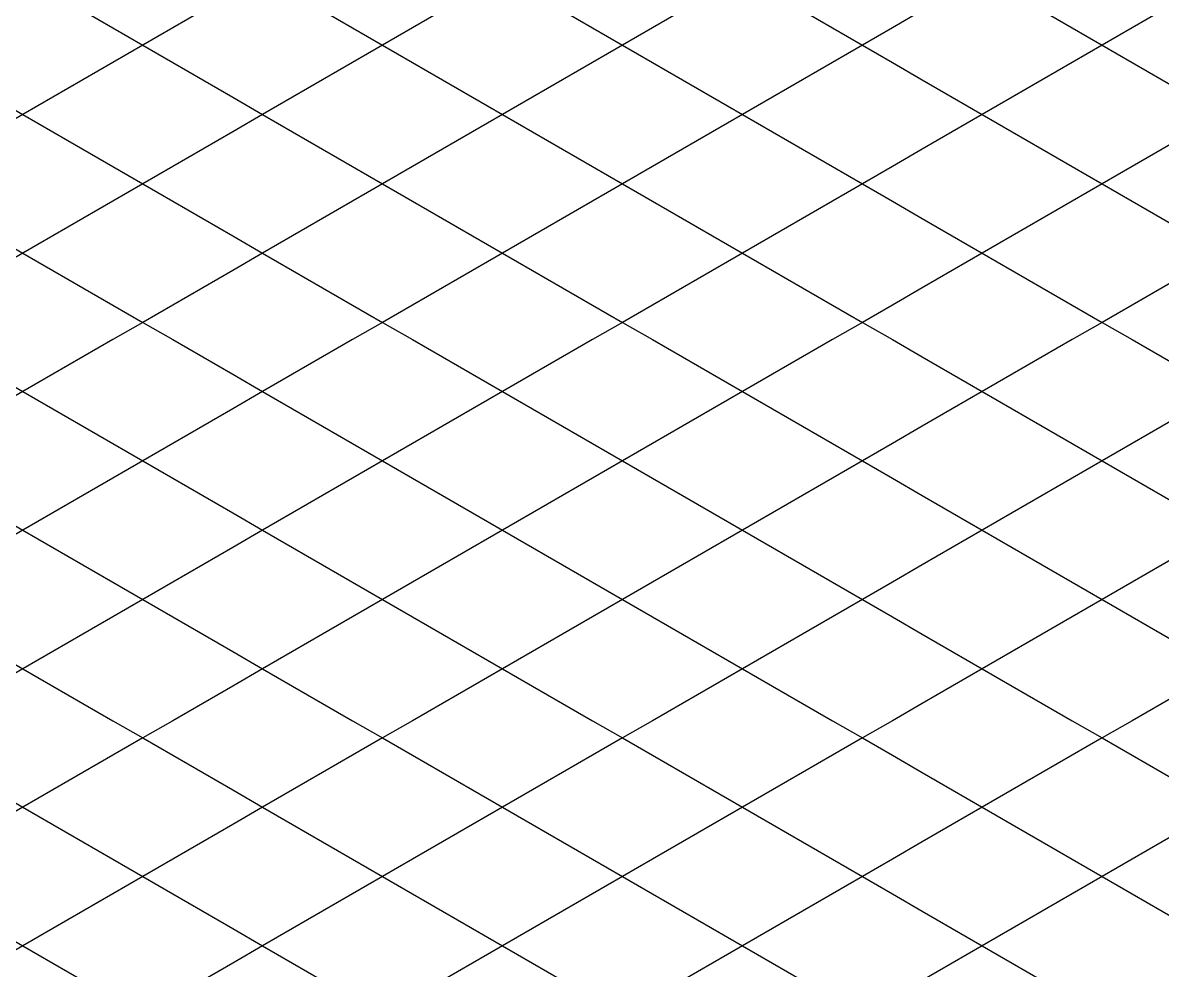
# Model space of a CAD drawing. Header units: metres. Extents: x 0 to 1028, y -291 to 246.
# Drawn here: x 228.7 to 289.1, y -111.8 to -61.5 of the extents above; entities that cross this region are included whole.
import ezdxf

# ---------------------------------------------------------------- set-up
doc = ezdxf.new("R2010")
doc.units = ezdxf.units.M
doc.layers.add('LAYER_02_PROJECTION', color=7, linetype='Continuous')

msp = doc.modelspace()

# ---------------------------------------------------------------- linework, layer by layer
at = {"layer": 'LAYER_02_PROJECTION'}
for points in [[(228.678, -59.033), (230.269, -59.951), (231.86, -60.87), (233.451, -61.788), (235.042, -62.707)], [(228.678, -59.033), (230.269, -59.951), (231.86, -60.87), (233.451, -61.788), (235.042, -62.707)], [(241.406, -59.033), (239.815, -59.951), (238.224, -60.87), (236.633, -61.788), (235.042, -62.707)], [(241.406, -59.033), (239.815, -59.951), (238.224, -60.87), (236.633, -61.788), (235.042, -62.707)], [(241.406, -59.033), (242.997, -59.951), (244.588, -60.87), (246.179, -61.788), (247.77, -62.707)], [(241.406, -59.033), (242.997, -59.951), (244.588, -60.87), (246.179, -61.788), (247.77, -62.707)], [(254.134, -59.033), (252.543, -59.951), (250.952, -60.87), (249.361, -61.788), (247.77, -62.707)], [(254.134, -59.033), (252.543, -59.951), (250.952, -60.87), (249.361, -61.788), (247.77, -62.707)], [(254.134, -59.033), (255.725, -59.951), (257.316, -60.87), (258.907, -61.788), (260.498, -62.707)], [(254.134, -59.033), (255.725, -59.951), (257.316, -60.87), (258.907, -61.788), (260.498, -62.707)], [(266.862, -59.033), (265.271, -59.951), (263.68, -60.87), (262.089, -61.788), (260.498, -62.707)], [(266.862, -59.033), (265.271, -59.951), (263.68, -60.87), (262.089, -61.788), (260.498, -62.707)], [(266.862, -59.033), (268.453, -59.951), (270.044, -60.87), (271.635, -61.788), (273.226, -62.707)], [(266.862, -59.033), (268.453, -59.951), (270.044, -60.87), (271.635, -61.788), (273.226, -62.707)], [(279.59, -59.033), (277.999, -59.951), (276.408, -60.87), (274.817, -61.788), (273.226, -62.707)], [(279.59, -59.033), (277.999, -59.951), (276.408, -60.87), (274.817, -61.788), (273.226, -62.707)], [(279.59, -59.033), (281.181, -59.951), (282.772, -60.87), (284.363, -61.788), (285.954, -62.707)], [(279.59, -59.033), (281.181, -59.951), (282.772, -60.87), (284.363, -61.788), (285.954, -62.707)], [(292.318, -59.033), (290.727, -59.951), (289.136, -60.87), (287.545, -61.788), (285.954, -62.707)], [(292.318, -59.033), (290.727, -59.951), (289.136, -60.87), (287.545, -61.788), (285.954, -62.707)], [(222.314, -62.707), (223.905, -63.625), (225.496, -64.544), (227.087, -65.463), (228.678, -66.381)], [(222.314, -62.707), (223.905, -63.625), (225.496, -64.544), (227.087, -65.463), (228.678, -66.381)], [(235.042, -62.707), (233.451, -63.625), (231.86, -64.544), (230.269, -65.463), (228.678, -66.381)], [(235.042, -62.707), (233.451, -63.625), (231.86, -64.544), (230.269, -65.463), (228.678, -66.381)], [(235.042, -62.707), (236.633, -63.625), (238.224, -64.544), (239.815, -65.463), (241.406, -66.381)], [(235.042, -62.707), (236.633, -63.625), (238.224, -64.544), (239.815, -65.463), (241.406, -66.381)], [(247.77, -62.707), (246.179, -63.625), (244.588, -64.544), (242.997, -65.463), (241.406, -66.381)], [(247.77, -62.707), (246.179, -63.625), (244.588, -64.544), (242.997, -65.463), (241.406, -66.381)], [(247.77, -62.707), (249.361, -63.625), (250.952, -64.544), (252.543, -65.463), (254.134, -66.381)], [(247.77, -62.707), (249.361, -63.625), (250.952, -64.544), (252.543, -65.463), (254.134, -66.381)], [(260.498, -62.707), (258.907, -63.625), (257.316, -64.544), (255.725, -65.463), (254.134, -66.381)], [(260.498, -62.707), (258.907, -63.625), (257.316, -64.544), (255.725, -65.463), (254.134, -66.381)], [(260.498, -62.707), (262.089, -63.625), (263.68, -64.544), (265.271, -65.463), (266.862, -66.381)], [(260.498, -62.707), (262.089, -63.625), (263.68, -64.544), (265.271, -65.463), (266.862, -66.381)], [(273.226, -62.707), (271.635, -63.625), (270.044, -64.544), (268.453, -65.463), (266.862, -66.381)], [(273.226, -62.707), (271.635, -63.625), (270.044, -64.544), (268.453, -65.463), (266.862, -66.381)], [(273.226, -62.707), (274.817, -63.625), (276.408, -64.544), (277.999, -65.463), (279.59, -66.381)], [(273.226, -62.707), (274.817, -63.625), (276.408, -64.544), (277.999, -65.463), (279.59, -66.381)], [(285.954, -62.707), (284.363, -63.625), (282.772, -64.544), (281.181, -65.463), (279.59, -66.381)], [(285.954, -62.707), (284.363, -63.625), (282.772, -64.544), (281.181, -65.463), (279.59, -66.381)], [(285.954, -62.707), (287.545, -63.625), (289.136, -64.544), (290.727, -65.463), (292.318, -66.381)], [(285.954, -62.707), (287.545, -63.625), (289.136, -64.544), (290.727, -65.463), (292.318, -66.381)], [(228.678, -66.381), (227.087, -67.3), (225.496, -68.218), (223.905, -69.137), (222.314, -70.055)], [(228.678, -66.381), (227.087, -67.3), (225.496, -68.218), (223.905, -69.137), (222.314, -70.055)], [(228.678, -66.381), (230.269, -67.3), (231.86, -68.218), (233.451, -69.137), (235.042, -70.055)], [(228.678, -66.381), (230.269, -67.3), (231.86, -68.218), (233.451, -69.137), (235.042, -70.055)], [(241.406, -66.381), (239.815, -67.3), (238.224, -68.218), (236.633, -69.137), (235.042, -70.055)], [(241.406, -66.381), (239.815, -67.3), (238.224, -68.218), (236.633, -69.137), (235.042, -70.055)], [(241.406, -66.381), (242.997, -67.3), (244.588, -68.218), (246.179, -69.137), (247.77, -70.055)], [(241.406, -66.381), (242.997, -67.3), (244.588, -68.218), (246.179, -69.137), (247.77, -70.055)], [(254.134, -66.381), (252.543, -67.3), (250.952, -68.218), (249.361, -69.137), (247.77, -70.055)], [(254.134, -66.381), (252.543, -67.3), (250.952, -68.218), (249.361, -69.137), (247.77, -70.055)], [(254.134, -66.381), (255.725, -67.3), (257.316, -68.218), (258.907, -69.137), (260.498, -70.055)], [(254.134, -66.381), (255.725, -67.3), (257.316, -68.218), (258.907, -69.137), (260.498, -70.055)], [(266.862, -66.381), (265.271, -67.3), (263.68, -68.218), (262.089, -69.137), (260.498, -70.055)], [(266.862, -66.381), (265.271, -67.3), (263.68, -68.218), (262.089, -69.137), (260.498, -70.055)], [(266.862, -66.381), (268.453, -67.3), (270.044, -68.218), (271.635, -69.137), (273.226, -70.055)], [(266.862, -66.381), (268.453, -67.3), (270.044, -68.218), (271.635, -69.137), (273.226, -70.055)], [(279.59, -66.381), (277.999, -67.3), (276.408, -68.218), (274.817, -69.137), (273.226, -70.055)], [(279.59, -66.381), (277.999, -67.3), (276.408, -68.218), (274.817, -69.137), (273.226, -70.055)], [(279.59, -66.381), (281.181, -67.3), (282.772, -68.218), (284.363, -69.137), (285.954, -70.055)], [(279.59, -66.381), (281.181, -67.3), (282.772, -68.218), (284.363, -69.137), (285.954, -70.055)], [(292.318, -66.381), (290.727, -67.3), (289.136, -68.218), (287.545, -69.137), (285.954, -70.055)], [(292.318, -66.381), (290.727, -67.3), (289.136, -68.218), (287.545, -69.137), (285.954, -70.055)], [(222.314, -70.055), (223.905, -70.974), (225.496, -71.893), (227.087, -72.811), (228.678, -73.73)], [(222.314, -70.055), (223.905, -70.974), (225.496, -71.893), (227.087, -72.811), (228.678, -73.73)], [(235.042, -70.055), (233.451, -70.974), (231.86, -71.893), (230.269, -72.811), (228.678, -73.73)], [(235.042, -70.055), (233.451, -70.974), (231.86, -71.893), (230.269, -72.811), (228.678, -73.73)], [(235.042, -70.055), (236.633, -70.974), (238.224, -71.893), (239.815, -72.811), (241.406, -73.73)], [(235.042, -70.055), (236.633, -70.974), (238.224, -71.893), (239.815, -72.811), (241.406, -73.73)], [(247.77, -70.055), (246.179, -70.974), (244.588, -71.893), (242.997, -72.811), (241.406, -73.73)], [(247.77, -70.055), (246.179, -70.974), (244.588, -71.893), (242.997, -72.811), (241.406, -73.73)], [(247.77, -70.055), (249.361, -70.974), (250.952, -71.893), (252.543, -72.811), (254.134, -73.73)], [(247.77, -70.055), (249.361, -70.974), (250.952, -71.893), (252.543, -72.811), (254.134, -73.73)], [(260.498, -70.055), (258.907, -70.974), (257.316, -71.893), (255.725, -72.811), (254.134, -73.73)], [(260.498, -70.055), (258.907, -70.974), (257.316, -71.893), (255.725, -72.811), (254.134, -73.73)], [(260.498, -70.055), (262.089, -70.974), (263.68, -71.893), (265.271, -72.811), (266.862, -73.73)], [(260.498, -70.055), (262.089, -70.974), (263.68, -71.893), (265.271, -72.811), (266.862, -73.73)], [(273.226, -70.055), (271.635, -70.974), (270.044, -71.893), (268.453, -72.811), (266.862, -73.73)], [(273.226, -70.055), (271.635, -70.974), (270.044, -71.893), (268.453, -72.811), (266.862, -73.73)], [(273.226, -70.055), (274.817, -70.974), (276.408, -71.893), (277.999, -72.811), (279.59, -73.73)], [(273.226, -70.055), (274.817, -70.974), (276.408, -71.893), (277.999, -72.811), (279.59, -73.73)], [(285.954, -70.055), (284.363, -70.974), (282.772, -71.893), (281.181, -72.811), (279.59, -73.73)], [(285.954, -70.055), (284.363, -70.974), (282.772, -71.893), (281.181, -72.811), (279.59, -73.73)], [(285.954, -70.055), (287.545, -70.974), (289.136, -71.893), (290.727, -72.811), (292.318, -73.73)], [(285.954, -70.055), (287.545, -70.974), (289.136, -71.893), (290.727, -72.811), (292.318, -73.73)], [(228.678, -73.73), (227.087, -74.648), (225.496, -75.567), (223.905, -76.485), (222.314, -77.404)], [(228.678, -73.73), (227.087, -74.648), (225.496, -75.567), (223.905, -76.485), (222.314, -77.404)], [(228.678, -73.73), (230.269, -74.648), (231.86, -75.567), (233.451, -76.485), (235.042, -77.404)], [(228.678, -73.73), (230.269, -74.648), (231.86, -75.567), (233.451, -76.485), (235.042, -77.404)], [(241.406, -73.73), (239.815, -74.648), (238.224, -75.567), (236.633, -76.485), (235.042, -77.404)], [(241.406, -73.73), (239.815, -74.648), (238.224, -75.567), (236.633, -76.485), (235.042, -77.404)], [(241.406, -73.73), (242.997, -74.648), (244.588, -75.567), (246.179, -76.485), (247.77, -77.404)], [(241.406, -73.73), (242.997, -74.648), (244.588, -75.567), (246.179, -76.485), (247.77, -77.404)], [(254.134, -73.73), (252.543, -74.648), (250.952, -75.567), (249.361, -76.485), (247.77, -77.404)], [(254.134, -73.73), (252.543, -74.648), (250.952, -75.567), (249.361, -76.485), (247.77, -77.404)], [(254.134, -73.73), (255.725, -74.648), (257.316, -75.567), (258.907, -76.485), (260.498, -77.404)], [(254.134, -73.73), (255.725, -74.648), (257.316, -75.567), (258.907, -76.485), (260.498, -77.404)], [(266.862, -73.73), (265.271, -74.648), (263.68, -75.567), (262.089, -76.485), (260.498, -77.404)], [(266.862, -73.73), (265.271, -74.648), (263.68, -75.567), (262.089, -76.485), (260.498, -77.404)], [(266.862, -73.73), (268.453, -74.648), (270.044, -75.567), (271.635, -76.485), (273.226, -77.404)], [(266.862, -73.73), (268.453, -74.648), (270.044, -75.567), (271.635, -76.485), (273.226, -77.404)], [(279.59, -73.73), (277.999, -74.648), (276.408, -75.567), (274.817, -76.485), (273.226, -77.404)], [(279.59, -73.73), (277.999, -74.648), (276.408, -75.567), (274.817, -76.485), (273.226, -77.404)], [(279.59, -73.73), (281.181, -74.648), (282.772, -75.567), (284.363, -76.485), (285.954, -77.404)], [(279.59, -73.73), (281.181, -74.648), (282.772, -75.567), (284.363, -76.485), (285.954, -77.404)], [(292.318, -73.73), (290.727, -74.648), (289.136, -75.567), (287.545, -76.485), (285.954, -77.404)], [(292.318, -73.73), (290.727, -74.648), (289.136, -75.567), (287.545, -76.485), (285.954, -77.404)], [(222.314, -77.404), (223.905, -78.322), (225.496, -79.241), (227.087, -80.16), (228.678, -81.078)], [(222.314, -77.404), (223.905, -78.322), (225.496, -79.241), (227.087, -80.16), (228.678, -81.078)], [(235.042, -77.404), (233.451, -78.322), (231.86, -79.241), (230.269, -80.16), (228.678, -81.078)], [(235.042, -77.404), (233.451, -78.322), (231.86, -79.241), (230.269, -80.16), (228.678, -81.078)], [(235.042, -77.404), (236.633, -78.322), (238.224, -79.241), (239.815, -80.16), (241.406, -81.078)], [(235.042, -77.404), (236.633, -78.322), (238.224, -79.241), (239.815, -80.16), (241.406, -81.078)], [(247.77, -77.404), (246.179, -78.322), (244.588, -79.241), (242.997, -80.16), (241.406, -81.078)], [(247.77, -77.404), (246.179, -78.322), (244.588, -79.241), (242.997, -80.16), (241.406, -81.078)], [(247.77, -77.404), (249.361, -78.322), (250.952, -79.241), (252.543, -80.16), (254.134, -81.078)], [(247.77, -77.404), (249.361, -78.322), (250.952, -79.241), (252.543, -80.16), (254.134, -81.078)], [(260.498, -77.404), (258.907, -78.322), (257.316, -79.241), (255.725, -80.16), (254.134, -81.078)], [(260.498, -77.404), (258.907, -78.322), (257.316, -79.241), (255.725, -80.16), (254.134, -81.078)], [(260.498, -77.404), (262.089, -78.322), (263.68, -79.241), (265.271, -80.16), (266.862, -81.078)], [(260.498, -77.404), (262.089, -78.322), (263.68, -79.241), (265.271, -80.16), (266.862, -81.078)], [(273.226, -77.404), (271.635, -78.322), (270.044, -79.241), (268.453, -80.16), (266.862, -81.078)], [(273.226, -77.404), (271.635, -78.322), (270.044, -79.241), (268.453, -80.16), (266.862, -81.078)], [(273.226, -77.404), (274.817, -78.322), (276.408, -79.241), (277.999, -80.16), (279.59, -81.078)], [(273.226, -77.404), (274.817, -78.322), (276.408, -79.241), (277.999, -80.16), (279.59, -81.078)], [(285.954, -77.404), (284.363, -78.322), (282.772, -79.241), (281.181, -80.16), (279.59, -81.078)], [(285.954, -77.404), (284.363, -78.322), (282.772, -79.241), (281.181, -80.16), (279.59, -81.078)], [(285.954, -77.404), (287.545, -78.322), (289.136, -79.241), (290.727, -80.16), (292.318, -81.078)], [(285.954, -77.404), (287.545, -78.322), (289.136, -79.241), (290.727, -80.16), (292.318, -81.078)], [(228.678, -81.078), (227.087, -81.997), (225.496, -82.915), (223.905, -83.834), (222.314, -84.752)], [(228.678, -81.078), (227.087, -81.997), (225.496, -82.915), (223.905, -83.834), (222.314, -84.752)], [(228.678, -81.078), (230.269, -81.997), (231.86, -82.915), (233.451, -83.834), (235.042, -84.752)], [(228.678, -81.078), (230.269, -81.997), (231.86, -82.915), (233.451, -83.834), (235.042, -84.752)], [(241.406, -81.078), (239.815, -81.997), (238.224, -82.915), (236.633, -83.834), (235.042, -84.752)], [(241.406, -81.078), (239.815, -81.997), (238.224, -82.915), (236.633, -83.834), (235.042, -84.752)], [(241.406, -81.078), (242.997, -81.997), (244.588, -82.915), (246.179, -83.834), (247.77, -84.752)], [(241.406, -81.078), (242.997, -81.997), (244.588, -82.915), (246.179, -83.834), (247.77, -84.752)], [(254.134, -81.078), (252.543, -81.997), (250.952, -82.915), (249.361, -83.834), (247.77, -84.752)], [(254.134, -81.078), (252.543, -81.997), (250.952, -82.915), (249.361, -83.834), (247.77, -84.752)], [(254.134, -81.078), (255.725, -81.997), (257.316, -82.915), (258.907, -83.834), (260.498, -84.752)], [(254.134, -81.078), (255.725, -81.997), (257.316, -82.915), (258.907, -83.834), (260.498, -84.752)], [(266.862, -81.078), (265.271, -81.997), (263.68, -82.915), (262.089, -83.834), (260.498, -84.752)], [(266.862, -81.078), (265.271, -81.997), (263.68, -82.915), (262.089, -83.834), (260.498, -84.752)], [(266.862, -81.078), (268.453, -81.997), (270.044, -82.915), (271.635, -83.834), (273.226, -84.752)], [(266.862, -81.078), (268.453, -81.997), (270.044, -82.915), (271.635, -83.834), (273.226, -84.752)], [(279.59, -81.078), (277.999, -81.997), (276.408, -82.915), (274.817, -83.834), (273.226, -84.752)], [(279.59, -81.078), (277.999, -81.997), (276.408, -82.915), (274.817, -83.834), (273.226, -84.752)], [(279.59, -81.078), (281.181, -81.997), (282.772, -82.915), (284.363, -83.834), (285.954, -84.752)], [(279.59, -81.078), (281.181, -81.997), (282.772, -82.915), (284.363, -83.834), (285.954, -84.752)], [(292.318, -81.078), (290.727, -81.997), (289.136, -82.915), (287.545, -83.834), (285.954, -84.752)], [(292.318, -81.078), (290.727, -81.997), (289.136, -82.915), (287.545, -83.834), (285.954, -84.752)], [(222.314, -84.752), (223.905, -85.671), (225.496, -86.589), (227.087, -87.508), (228.678, -88.427)], [(222.314, -84.752), (223.905, -85.671), (225.496, -86.589), (227.087, -87.508), (228.678, -88.427)], [(235.042, -84.752), (233.451, -85.671), (231.86, -86.589), (230.269, -87.508), (228.678, -88.427)], [(235.042, -84.752), (233.451, -85.671), (231.86, -86.589), (230.269, -87.508), (228.678, -88.427)], [(235.042, -84.752), (236.633, -85.671), (238.224, -86.589), (239.815, -87.508), (241.406, -88.427)], [(235.042, -84.752), (236.633, -85.671), (238.224, -86.589), (239.815, -87.508), (241.406, -88.427)], [(247.77, -84.752), (246.179, -85.671), (244.588, -86.589), (242.997, -87.508), (241.406, -88.427)], [(247.77, -84.752), (246.179, -85.671), (244.588, -86.589), (242.997, -87.508), (241.406, -88.427)], [(247.77, -84.752), (249.361, -85.671), (250.952, -86.589), (252.543, -87.508), (254.134, -88.427)], [(247.77, -84.752), (249.361, -85.671), (250.952, -86.589), (252.543, -87.508), (254.134, -88.427)], [(260.498, -84.752), (258.907, -85.671), (257.316, -86.589), (255.725, -87.508), (254.134, -88.427)], [(260.498, -84.752), (258.907, -85.671), (257.316, -86.589), (255.725, -87.508), (254.134, -88.427)], [(260.498, -84.752), (262.089, -85.671), (263.68, -86.589), (265.271, -87.508), (266.862, -88.427)], [(260.498, -84.752), (262.089, -85.671), (263.68, -86.589), (265.271, -87.508), (266.862, -88.427)], [(273.226, -84.752), (271.635, -85.671), (270.044, -86.589), (268.453, -87.508), (266.862, -88.427)], [(273.226, -84.752), (271.635, -85.671), (270.044, -86.589), (268.453, -87.508), (266.862, -88.427)], [(273.226, -84.752), (274.817, -85.671), (276.408, -86.589), (277.999, -87.508), (279.59, -88.427)], [(273.226, -84.752), (274.817, -85.671), (276.408, -86.589), (277.999, -87.508), (279.59, -88.427)], [(285.954, -84.752), (284.363, -85.671), (282.772, -86.589), (281.181, -87.508), (279.59, -88.427)], [(285.954, -84.752), (284.363, -85.671), (282.772, -86.589), (281.181, -87.508), (279.59, -88.427)], [(285.954, -84.752), (287.545, -85.671), (289.136, -86.589), (290.727, -87.508), (292.318, -88.427)], [(285.954, -84.752), (287.545, -85.671), (289.136, -86.589), (290.727, -87.508), (292.318, -88.427)], [(228.678, -88.427), (227.087, -89.345), (225.496, -90.264), (223.905, -91.182), (222.314, -92.101)], [(228.678, -88.427), (227.087, -89.345), (225.496, -90.264), (223.905, -91.182), (222.314, -92.101)], [(228.678, -88.427), (230.269, -89.345), (231.86, -90.264), (233.451, -91.182), (235.042, -92.101)], [(228.678, -88.427), (230.269, -89.345), (231.86, -90.264), (233.451, -91.182), (235.042, -92.101)], [(241.406, -88.427), (239.815, -89.345), (238.224, -90.264), (236.633, -91.182), (235.042, -92.101)], [(241.406, -88.427), (239.815, -89.345), (238.224, -90.264), (236.633, -91.182), (235.042, -92.101)], [(241.406, -88.427), (242.997, -89.345), (244.588, -90.264), (246.179, -91.182), (247.77, -92.101)], [(241.406, -88.427), (242.997, -89.345), (244.588, -90.264), (246.179, -91.182), (247.77, -92.101)], [(254.134, -88.427), (252.543, -89.345), (250.952, -90.264), (249.361, -91.182), (247.77, -92.101)], [(254.134, -88.427), (252.543, -89.345), (250.952, -90.264), (249.361, -91.182), (247.77, -92.101)], [(254.134, -88.427), (255.725, -89.345), (257.316, -90.264), (258.907, -91.182), (260.498, -92.101)], [(254.134, -88.427), (255.725, -89.345), (257.316, -90.264), (258.907, -91.182), (260.498, -92.101)], [(266.862, -88.427), (265.271, -89.345), (263.68, -90.264), (262.089, -91.182), (260.498, -92.101)], [(266.862, -88.427), (265.271, -89.345), (263.68, -90.264), (262.089, -91.182), (260.498, -92.101)], [(266.862, -88.427), (268.453, -89.345), (270.044, -90.264), (271.635, -91.182), (273.226, -92.101)], [(266.862, -88.427), (268.453, -89.345), (270.044, -90.264), (271.635, -91.182), (273.226, -92.101)], [(279.59, -88.427), (277.999, -89.345), (276.408, -90.264), (274.817, -91.182), (273.226, -92.101)], [(279.59, -88.427), (277.999, -89.345), (276.408, -90.264), (274.817, -91.182), (273.226, -92.101)], [(279.59, -88.427), (281.181, -89.345), (282.772, -90.264), (284.363, -91.182), (285.954, -92.101)], [(279.59, -88.427), (281.181, -89.345), (282.772, -90.264), (284.363, -91.182), (285.954, -92.101)], [(292.318, -88.427), (290.727, -89.345), (289.136, -90.264), (287.545, -91.182), (285.954, -92.101)], [(292.318, -88.427), (290.727, -89.345), (289.136, -90.264), (287.545, -91.182), (285.954, -92.101)], [(222.314, -92.101), (223.905, -93.019), (225.496, -93.938), (227.087, -94.856), (228.678, -95.775)], [(222.314, -92.101), (223.905, -93.019), (225.496, -93.938), (227.087, -94.856), (228.678, -95.775)], [(235.042, -92.101), (233.451, -93.019), (231.86, -93.938), (230.269, -94.856), (228.678, -95.775)], [(235.042, -92.101), (233.451, -93.019), (231.86, -93.938), (230.269, -94.856), (228.678, -95.775)], [(235.042, -92.101), (236.633, -93.019), (238.224, -93.938), (239.815, -94.856), (241.406, -95.775)], [(235.042, -92.101), (236.633, -93.019), (238.224, -93.938), (239.815, -94.856), (241.406, -95.775)], [(247.77, -92.101), (246.179, -93.019), (244.588, -93.938), (242.997, -94.856), (241.406, -95.775)], [(247.77, -92.101), (246.179, -93.019), (244.588, -93.938), (242.997, -94.856), (241.406, -95.775)], [(247.77, -92.101), (249.361, -93.019), (250.952, -93.938), (252.543, -94.856), (254.134, -95.775)], [(247.77, -92.101), (249.361, -93.019), (250.952, -93.938), (252.543, -94.856), (254.134, -95.775)], [(260.498, -92.101), (258.907, -93.019), (257.316, -93.938), (255.725, -94.856), (254.134, -95.775)], [(260.498, -92.101), (258.907, -93.019), (257.316, -93.938), (255.725, -94.856), (254.134, -95.775)], [(260.498, -92.101), (262.089, -93.019), (263.68, -93.938), (265.271, -94.856), (266.862, -95.775)], [(260.498, -92.101), (262.089, -93.019), (263.68, -93.938), (265.271, -94.856), (266.862, -95.775)], [(273.226, -92.101), (271.635, -93.019), (270.044, -93.938), (268.453, -94.856), (266.862, -95.775)], [(273.226, -92.101), (271.635, -93.019), (270.044, -93.938), (268.453, -94.856), (266.862, -95.775)], [(273.226, -92.101), (274.817, -93.019), (276.408, -93.938), (277.999, -94.856), (279.59, -95.775)], [(273.226, -92.101), (274.817, -93.019), (276.408, -93.938), (277.999, -94.856), (279.59, -95.775)], [(285.954, -92.101), (284.363, -93.019), (282.772, -93.938), (281.181, -94.856), (279.59, -95.775)], [(285.954, -92.101), (284.363, -93.019), (282.772, -93.938), (281.181, -94.856), (279.59, -95.775)], [(285.954, -92.101), (287.545, -93.019), (289.136, -93.938), (290.727, -94.856), (292.318, -95.775)], [(285.954, -92.101), (287.545, -93.019), (289.136, -93.938), (290.727, -94.856), (292.318, -95.775)], [(228.678, -95.775), (227.087, -96.694), (225.496, -97.612), (223.905, -98.531), (222.314, -99.449)], [(228.678, -95.775), (227.087, -96.694), (225.496, -97.612), (223.905, -98.531), (222.314, -99.449)], [(228.678, -95.775), (230.269, -96.694), (231.86, -97.612), (233.451, -98.531), (235.042, -99.449)], [(228.678, -95.775), (230.269, -96.694), (231.86, -97.612), (233.451, -98.531), (235.042, -99.449)], [(241.406, -95.775), (239.815, -96.694), (238.224, -97.612), (236.633, -98.531), (235.042, -99.449)], [(241.406, -95.775), (239.815, -96.694), (238.224, -97.612), (236.633, -98.531), (235.042, -99.449)], [(241.406, -95.775), (242.997, -96.694), (244.588, -97.612), (246.179, -98.531), (247.77, -99.449)], [(241.406, -95.775), (242.997, -96.694), (244.588, -97.612), (246.179, -98.531), (247.77, -99.449)], [(254.134, -95.775), (252.543, -96.694), (250.952, -97.612), (249.361, -98.531), (247.77, -99.449)], [(254.134, -95.775), (252.543, -96.694), (250.952, -97.612), (249.361, -98.531), (247.77, -99.449)], [(254.134, -95.775), (255.725, -96.694), (257.316, -97.612), (258.907, -98.531), (260.498, -99.449)], [(254.134, -95.775), (255.725, -96.694), (257.316, -97.612), (258.907, -98.531), (260.498, -99.449)], [(266.862, -95.775), (265.271, -96.694), (263.68, -97.612), (262.089, -98.531), (260.498, -99.449)], [(266.862, -95.775), (265.271, -96.694), (263.68, -97.612), (262.089, -98.531), (260.498, -99.449)], [(266.862, -95.775), (268.453, -96.694), (270.044, -97.612), (271.635, -98.531), (273.226, -99.449)], [(266.862, -95.775), (268.453, -96.694), (270.044, -97.612), (271.635, -98.531), (273.226, -99.449)], [(279.59, -95.775), (277.999, -96.694), (276.408, -97.612), (274.817, -98.531), (273.226, -99.449)], [(279.59, -95.775), (277.999, -96.694), (276.408, -97.612), (274.817, -98.531), (273.226, -99.449)], [(279.59, -95.775), (281.181, -96.694), (282.772, -97.612), (284.363, -98.531), (285.954, -99.449)], [(279.59, -95.775), (281.181, -96.694), (282.772, -97.612), (284.363, -98.531), (285.954, -99.449)], [(292.318, -95.775), (290.727, -96.694), (289.136, -97.612), (287.545, -98.531), (285.954, -99.449)], [(292.318, -95.775), (290.727, -96.694), (289.136, -97.612), (287.545, -98.531), (285.954, -99.449)], [(222.314, -99.449), (223.905, -100.368), (225.496, -101.286), (227.087, -102.205), (228.678, -103.124)], [(222.314, -99.449), (223.905, -100.368), (225.496, -101.286), (227.087, -102.205), (228.678, -103.124)], [(235.042, -99.449), (233.451, -100.368), (231.86, -101.286), (230.269, -102.205), (228.678, -103.124)], [(235.042, -99.449), (233.451, -100.368), (231.86, -101.286), (230.269, -102.205), (228.678, -103.124)], [(235.042, -99.449), (236.633, -100.368), (238.224, -101.286), (239.815, -102.205), (241.406, -103.124)], [(235.042, -99.449), (236.633, -100.368), (238.224, -101.286), (239.815, -102.205), (241.406, -103.124)], [(247.77, -99.449), (246.179, -100.368), (244.588, -101.286), (242.997, -102.205), (241.406, -103.124)], [(247.77, -99.449), (246.179, -100.368), (244.588, -101.286), (242.997, -102.205), (241.406, -103.124)], [(247.77, -99.449), (249.361, -100.368), (250.952, -101.286), (252.543, -102.205), (254.134, -103.124)], [(247.77, -99.449), (249.361, -100.368), (250.952, -101.286), (252.543, -102.205), (254.134, -103.124)], [(260.498, -99.449), (258.907, -100.368), (257.316, -101.286), (255.725, -102.205), (254.134, -103.124)], [(260.498, -99.449), (258.907, -100.368), (257.316, -101.286), (255.725, -102.205), (254.134, -103.124)], [(260.498, -99.449), (262.089, -100.368), (263.68, -101.286), (265.271, -102.205), (266.862, -103.124)], [(260.498, -99.449), (262.089, -100.368), (263.68, -101.286), (265.271, -102.205), (266.862, -103.124)], [(273.226, -99.449), (271.635, -100.368), (270.044, -101.286), (268.453, -102.205), (266.862, -103.124)], [(273.226, -99.449), (271.635, -100.368), (270.044, -101.286), (268.453, -102.205), (266.862, -103.124)], [(273.226, -99.449), (274.817, -100.368), (276.408, -101.286), (277.999, -102.205), (279.59, -103.124)], [(273.226, -99.449), (274.817, -100.368), (276.408, -101.286), (277.999, -102.205), (279.59, -103.124)], [(285.954, -99.449), (284.363, -100.368), (282.772, -101.286), (281.181, -102.205), (279.59, -103.124)], [(285.954, -99.449), (284.363, -100.368), (282.772, -101.286), (281.181, -102.205), (279.59, -103.124)], [(285.954, -99.449), (287.545, -100.368), (289.136, -101.286), (290.727, -102.205), (292.318, -103.124)], [(285.954, -99.449), (287.545, -100.368), (289.136, -101.286), (290.727, -102.205), (292.318, -103.124)], [(228.678, -103.124), (227.087, -104.042), (225.496, -104.961), (223.905, -105.879), (222.314, -106.798)], [(228.678, -103.124), (227.087, -104.042), (225.496, -104.961), (223.905, -105.879), (222.314, -106.798)], [(228.678, -103.124), (230.269, -104.042), (231.86, -104.961), (233.451, -105.879), (235.042, -106.798)], [(228.678, -103.124), (230.269, -104.042), (231.86, -104.961), (233.451, -105.879), (235.042, -106.798)], [(241.406, -103.124), (239.815, -104.042), (238.224, -104.961), (236.633, -105.879), (235.042, -106.798)], [(241.406, -103.124), (239.815, -104.042), (238.224, -104.961), (236.633, -105.879), (235.042, -106.798)], [(241.406, -103.124), (242.997, -104.042), (244.588, -104.961), (246.179, -105.879), (247.77, -106.798)], [(241.406, -103.124), (242.997, -104.042), (244.588, -104.961), (246.179, -105.879), (247.77, -106.798)], [(254.134, -103.124), (252.543, -104.042), (250.952, -104.961), (249.361, -105.879), (247.77, -106.798)], [(254.134, -103.124), (252.543, -104.042), (250.952, -104.961), (249.361, -105.879), (247.77, -106.798)], [(254.134, -103.124), (255.725, -104.042), (257.316, -104.961), (258.907, -105.879), (260.498, -106.798)], [(254.134, -103.124), (255.725, -104.042), (257.316, -104.961), (258.907, -105.879), (260.498, -106.798)], [(266.862, -103.124), (265.271, -104.042), (263.68, -104.961), (262.089, -105.879), (260.498, -106.798)], [(266.862, -103.124), (265.271, -104.042), (263.68, -104.961), (262.089, -105.879), (260.498, -106.798)], [(266.862, -103.124), (268.453, -104.042), (270.044, -104.961), (271.635, -105.879), (273.226, -106.798)], [(266.862, -103.124), (268.453, -104.042), (270.044, -104.961), (271.635, -105.879), (273.226, -106.798)], [(279.59, -103.124), (277.999, -104.042), (276.408, -104.961), (274.817, -105.879), (273.226, -106.798)], [(279.59, -103.124), (277.999, -104.042), (276.408, -104.961), (274.817, -105.879), (273.226, -106.798)], [(279.59, -103.124), (281.181, -104.042), (282.772, -104.961), (284.363, -105.879), (285.954, -106.798)], [(279.59, -103.124), (281.181, -104.042), (282.772, -104.961), (284.363, -105.879), (285.954, -106.798)], [(292.318, -103.124), (290.727, -104.042), (289.136, -104.961), (287.545, -105.879), (285.954, -106.798)], [(292.318, -103.124), (290.727, -104.042), (289.136, -104.961), (287.545, -105.879), (285.954, -106.798)], [(222.314, -106.798), (223.905, -107.716), (225.496, -108.635), (227.087, -109.553), (228.678, -110.472)], [(222.314, -106.798), (223.905, -107.716), (225.496, -108.635), (227.087, -109.553), (228.678, -110.472)], [(235.042, -106.798), (233.451, -107.716), (231.86, -108.635), (230.269, -109.553), (228.678, -110.472)], [(235.042, -106.798), (233.451, -107.716), (231.86, -108.635), (230.269, -109.553), (228.678, -110.472)], [(235.042, -106.798), (236.633, -107.716), (238.224, -108.635), (239.815, -109.553), (241.406, -110.472)], [(235.042, -106.798), (236.633, -107.716), (238.224, -108.635), (239.815, -109.553), (241.406, -110.472)], [(247.77, -106.798), (246.179, -107.716), (244.588, -108.635), (242.997, -109.553), (241.406, -110.472)], [(247.77, -106.798), (246.179, -107.716), (244.588, -108.635), (242.997, -109.553), (241.406, -110.472)], [(247.77, -106.798), (249.361, -107.716), (250.952, -108.635), (252.543, -109.553), (254.134, -110.472)], [(247.77, -106.798), (249.361, -107.716), (250.952, -108.635), (252.543, -109.553), (254.134, -110.472)], [(260.498, -106.798), (258.907, -107.716), (257.316, -108.635), (255.725, -109.553), (254.134, -110.472)], [(260.498, -106.798), (258.907, -107.716), (257.316, -108.635), (255.725, -109.553), (254.134, -110.472)], [(260.498, -106.798), (262.089, -107.716), (263.68, -108.635), (265.271, -109.553), (266.862, -110.472)], [(260.498, -106.798), (262.089, -107.716), (263.68, -108.635), (265.271, -109.553), (266.862, -110.472)], [(273.226, -106.798), (271.635, -107.716), (270.044, -108.635), (268.453, -109.553), (266.862, -110.472)], [(273.226, -106.798), (271.635, -107.716), (270.044, -108.635), (268.453, -109.553), (266.862, -110.472)], [(273.226, -106.798), (274.817, -107.716), (276.408, -108.635), (277.999, -109.553), (279.59, -110.472)], [(273.226, -106.798), (274.817, -107.716), (276.408, -108.635), (277.999, -109.553), (279.59, -110.472)], [(285.954, -106.798), (284.363, -107.716), (282.772, -108.635), (281.181, -109.553), (279.59, -110.472)], [(285.954, -106.798), (284.363, -107.716), (282.772, -108.635), (281.181, -109.553), (279.59, -110.472)], [(285.954, -106.798), (287.545, -107.716), (289.136, -108.635), (290.727, -109.553), (292.318, -110.472)], [(285.954, -106.798), (287.545, -107.716), (289.136, -108.635), (290.727, -109.553), (292.318, -110.472)], [(228.678, -110.472), (227.087, -111.391), (225.496, -112.309), (223.905, -113.228), (222.314, -114.146)], [(228.678, -110.472), (227.087, -111.391), (225.496, -112.309), (223.905, -113.228), (222.314, -114.146)], [(228.678, -110.472), (230.269, -111.391), (231.86, -112.309), (233.451, -113.228), (235.042, -114.146)], [(228.678, -110.472), (230.269, -111.391), (231.86, -112.309), (233.451, -113.228), (235.042, -114.146)], [(241.406, -110.472), (239.815, -111.391), (238.224, -112.309), (236.633, -113.228), (235.042, -114.146)], [(241.406, -110.472), (239.815, -111.391), (238.224, -112.309), (236.633, -113.228), (235.042, -114.146)], [(241.406, -110.472), (242.997, -111.391), (244.588, -112.309), (246.179, -113.228), (247.77, -114.146)], [(241.406, -110.472), (242.997, -111.391), (244.588, -112.309), (246.179, -113.228), (247.77, -114.146)], [(254.134, -110.472), (252.543, -111.391), (250.952, -112.309), (249.361, -113.228), (247.77, -114.146)], [(254.134, -110.472), (252.543, -111.391), (250.952, -112.309), (249.361, -113.228), (247.77, -114.146)], [(254.134, -110.472), (255.725, -111.391), (257.316, -112.309), (258.907, -113.228), (260.498, -114.146)], [(254.134, -110.472), (255.725, -111.391), (257.316, -112.309), (258.907, -113.228), (260.498, -114.146)], [(266.862, -110.472), (265.271, -111.391), (263.68, -112.309), (262.089, -113.228), (260.498, -114.146)], [(266.862, -110.472), (265.271, -111.391), (263.68, -112.309), (262.089, -113.228), (260.498, -114.146)], [(266.862, -110.472), (268.453, -111.391), (270.044, -112.309), (271.635, -113.228), (273.226, -114.146)], [(266.862, -110.472), (268.453, -111.391), (270.044, -112.309), (271.635, -113.228), (273.226, -114.146)], [(279.59, -110.472), (277.999, -111.391), (276.408, -112.309), (274.817, -113.228), (273.226, -114.146)], [(279.59, -110.472), (277.999, -111.391), (276.408, -112.309), (274.817, -113.228), (273.226, -114.146)], [(279.59, -110.472), (281.181, -111.391), (282.772, -112.309), (284.363, -113.228), (285.954, -114.146)], [(279.59, -110.472), (281.181, -111.391), (282.772, -112.309), (284.363, -113.228), (285.954, -114.146)]]:
    msp.add_lwpolyline(points, dxfattribs=at)

doc.saveas('drawing.dxf')
